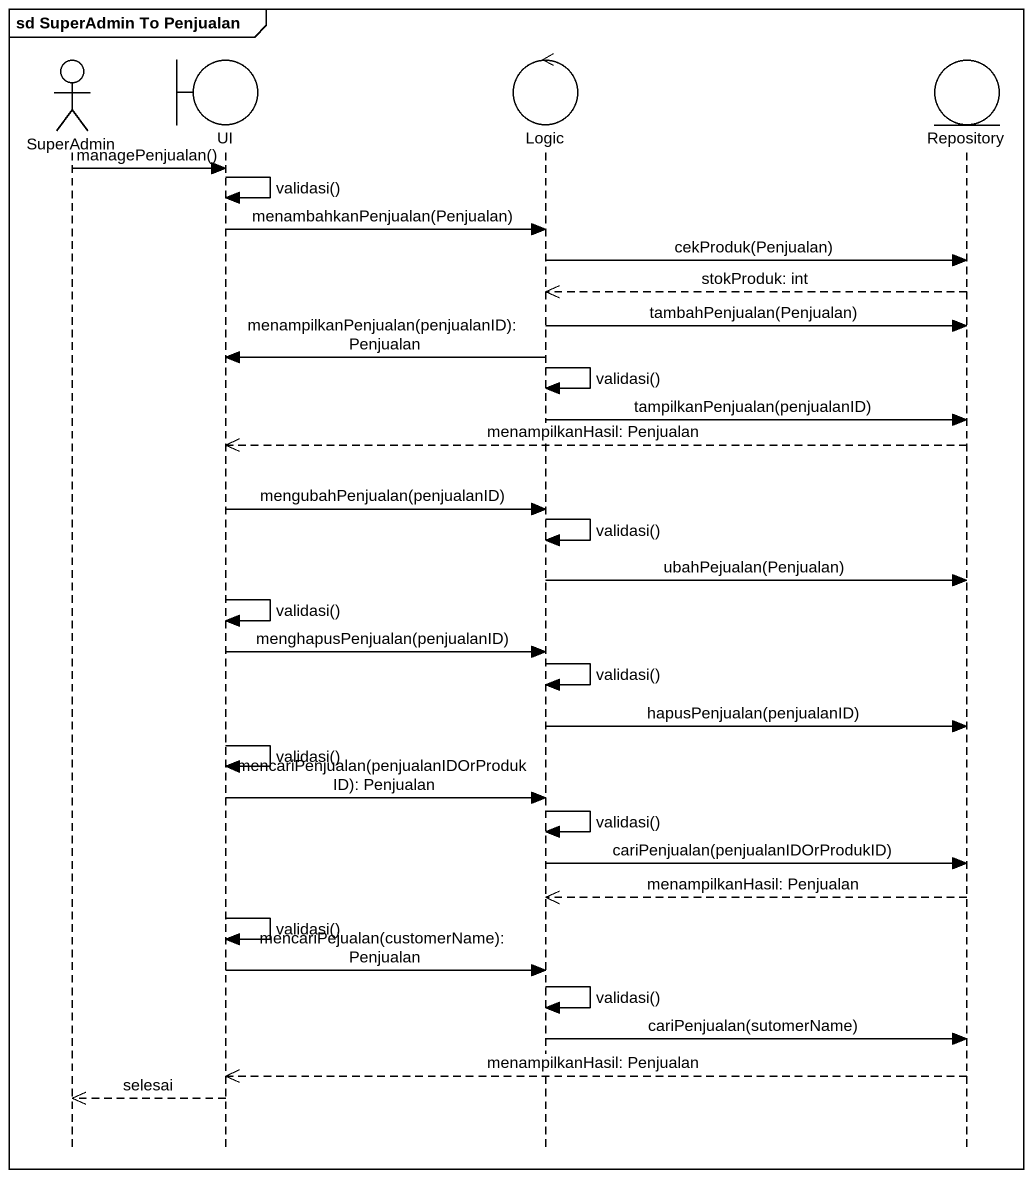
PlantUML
@startuml
mainframe sd SuperAdmin To Penjualan
hide footbox
actor SuperAdmin
boundary UI
control Logic
entity Repository

SuperAdmin -> UI : managePenjualan()
UI -> UI : validasi()
UI -> Logic : menambahkanPenjualan(Penjualan)
Logic -> Repository : cekProduk(Penjualan)
Repository -->> Logic : stokProduk: int
Logic -> Repository : tambahPenjualan(Penjualan)
Logic -> UI : menampilkanPenjualan(penjualanID): Penjualan
Logic -> Logic : validasi()
Logic -> Repository : tampilkanPenjualan(penjualanID)
Repository -->> UI : menampilkanHasil: Penjualan
UI -> Logic : mengubahPenjualan(penjualanID)
Logic -> Logic : validasi()
Logic -> Repository : ubahPejualan(Penjualan)
UI -> UI : validasi()
UI -> Logic : menghapusPenjualan(penjualanID)
Logic -> Logic : validasi()
Logic -> Repository : hapusPenjualan(penjualanID)
UI -> UI : validasi()
UI -> Logic : mencariPenjualan(penjualanIDOrProdukID): Penjualan
Logic -> Logic : validasi()
Logic -> Repository : cariPenjualan(penjualanIDOrProdukID)
Repository -->> Logic : menampilkanHasil: Penjualan
UI -> UI : validasi()
UI -> Logic : mencariPejualan(customerName): Penjualan
Logic -> Logic : validasi()
Logic -> Repository : cariPenjualan(sutomerName)
Repository -->> UI : menampilkanHasil: Penjualan
UI -->> SuperAdmin : selesai
@enduml
